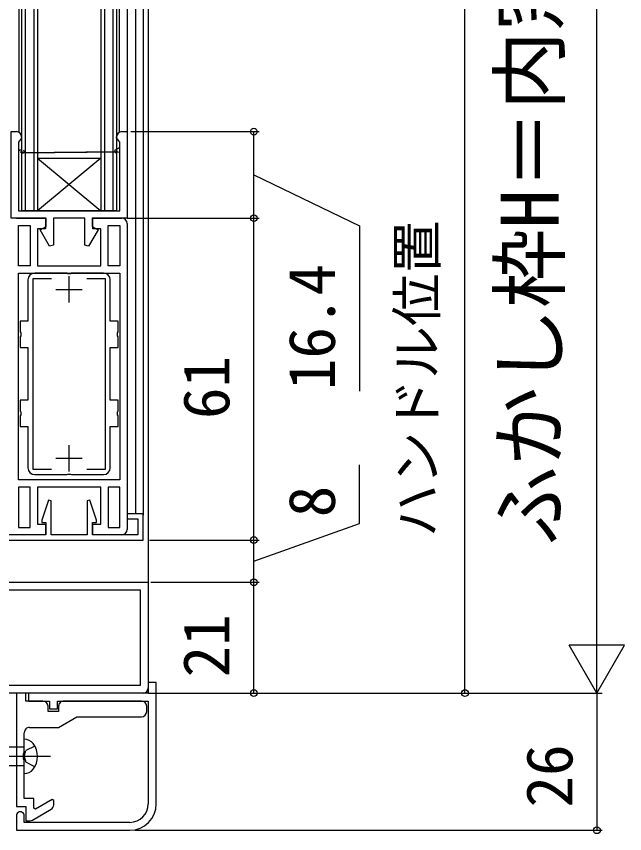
# Model space of a CAD drawing. Units: millimetres, scale not verified. Extents: x -525 to 525, y -782 to 777.
# Drawn here: x -296 to -180.7, y -559.8 to -404.9 of the extents above; entities that cross this region are included whole.
import ezdxf
from ezdxf.enums import TextEntityAlignment as Align

# ---------------------------------------------------------------- set-up
doc = ezdxf.new("R2010")
doc.units = ezdxf.units.MM
doc.header["$LTSCALE"] = 4
for name, color, linetype in [('0-2_YKK_11', 7, 'Continuous'), ('0-3_YKK_12', 2, 'Continuous'), ('0-4_YKK_13', 4, 'Continuous'), ('0-6_YKK_D', 6, 'Continuous')]:
    doc.layers.add(name, color=color, linetype=linetype)
doc.styles.add('ＭＳ ゴシック', font='')
doc.styles.get('ＭＳ ゴシック').set_extended_font_data('MS Gothic')

msp = doc.modelspace()

# ---------------------------------------------------------------- linework, layer by layer
at = {"layer": '0-2_YKK_11'}
for p, q in [((-295.21, -430.52), (-294.871, -430.716)), ((-294.621, -430.283), (-294.621, -430.283)), ((-274.996, -444.12), (-274.996, -502.12)), ((-285.996, -459.12), (-285.996, -454.12)), ((-288.496, -456.62), (-283.496, -456.62)), ((-285.996, -491.12), (-285.996, -486.12)), ((-288.496, -488.62), (-283.496, -488.62)), ((-271.996, -533.12), (-319.996, -533.12)), ((-272.296, -534.62), (-286.996, -534.62)), ((-271.296, -536.62), (-271.296, -535.62)), ((-292.964, -557.186), (-289.421, -555.141))]:
    msp.add_line(p, q, dxfattribs=at)
for points in [[(-275.996, -426.72), (-274.996, -426.72), (-274.996, -443.12), (-281.646, -443.12), (-281.646, -444.673), (-280.525, -445.32), (-282.305, -448.403), (-283.046, -448.204), (-283.046, -443.12), (-288.946, -443.12), (-288.946, -448.204), (-289.687, -448.403), (-291.467, -445.32), (-290.346, -444.673), (-290.346, -443.12), (-296.996, -443.12), (-296.996, -426.72), (-295.996, -426.72)], [(-295.596, -441.72), (-276.396, -441.72), (-276.396, -430.52), (-276.396, -429.72), (-276.396, -428.695), (-276.771, -428.211), (-276.996, -427.92), (-276.996, -427.72)], [(-294.996, -427.72), (-294.996, -427.92), (-295.221, -428.211), (-295.596, -428.695), (-295.596, -429.72), (-295.596, -430.52), (-295.596, -441.72)], [(-294.871, -430.716), (-295.21, -430.52), (-295.21, -430.52)], [(-276.782, -430.52), (-294.871, -430.716), (-276.396, -430.52)], [(-276.396, -429.72), (-277.371, -430.283), (-277.121, -430.716), (-276.782, -430.52), (-276.782, -430.52)], [(-295.996, -443.12), (-290.496, -443.12), (-290.496, -445.12), (-291.996, -445.12), (-291.996, -452.12), (-279.996, -452.12), (-279.996, -445.12), (-281.496, -445.12), (-281.496, -443.12), (-275.996, -443.12)], [(-279.496, -453.52), (-285.538, -453.52), (-285.721, -453.64), (-286.271, -453.64), (-286.454, -453.52), (-292.496, -453.52)], [(-293.796, -454.82), (-293.796, -462.62), (-295.296, -462.62), (-295.296, -464.662), (-295.176, -464.845), (-295.176, -465.395), (-295.296, -465.579), (-295.296, -467.62), (-293.796, -467.62), (-293.796, -477.62), (-295.296, -477.62), (-295.296, -479.662), (-295.176, -479.845), (-295.176, -480.395), (-295.296, -480.579), (-295.296, -482.62), (-293.796, -482.62), (-293.796, -490.42)], [(-289.332, -490.72), (-292.796, -490.72), (-292.796, -454.52), (-289.332, -454.52)], [(-282.66, -454.52), (-279.196, -454.52), (-279.196, -490.72), (-282.66, -490.72)], [(-278.196, -477.62), (-278.196, -467.62), (-276.696, -467.62), (-276.696, -465.579), (-276.816, -465.395), (-276.816, -464.845), (-276.696, -464.662), (-276.696, -462.62), (-278.196, -462.62), (-278.196, -454.82)], [(-278.196, -490.42), (-278.196, -482.62), (-276.696, -482.62), (-276.696, -480.579), (-276.816, -480.395), (-276.816, -479.845), (-276.696, -479.662), (-276.696, -477.62), (-278.196, -477.62)], [(-292.496, -491.72), (-286.454, -491.72), (-286.271, -491.6), (-285.721, -491.6), (-285.538, -491.72), (-279.496, -491.72)], [(-275.996, -503.12), (-281.496, -503.12), (-281.496, -501.12), (-279.996, -501.12), (-279.996, -494.12), (-291.996, -494.12), (-291.996, -501.12), (-290.496, -501.12), (-290.496, -503.12), (-295.996, -503.12)], [(-299.996, -504.12), (-271.996, -504.12), (-271.996, -499.12), (-274.996, -499.12), (-274.996, -500.12), (-272.996, -500.12), (-272.996, -503.12), (-281.596, -503.12), (-281.596, -500.82), (-280.796, -500.82), (-280.796, -500.32), (-282.096, -496.582), (-282.596, -496.667), (-282.596, -503.12), (-289.396, -503.12), (-289.396, -496.667), (-289.896, -496.582), (-291.196, -500.32), (-291.196, -500.82), (-290.396, -500.82), (-290.396, -503.12), (-298.996, -503.12)], [(-320.996, -532.12), (-320.996, -512.12), (-319.496, -512.12), (-319.496, -514.12), (-316.596, -514.12), (-316.596, -518.42), (-315.396, -518.42), (-314.696, -519.12), (-314.696, -519.92), (-316.596, -519.92), (-316.596, -525.12), (-303.596, -525.12), (-303.596, -519.92), (-305.496, -519.92), (-305.496, -519.12), (-304.796, -518.42), (-303.596, -518.42), (-303.596, -512.12), (-270.996, -512.12), (-270.996, -532.12)], [(-319.496, -531.62), (-272.496, -531.62), (-272.496, -513.62), (-302.096, -513.62), (-302.096, -518.42), (-302.096, -524.62)], [(-269.496, -554.12), (-269.496, -531.12), (-270.996, -531.12), (-270.996, -533.12), (-293.696, -533.12), (-293.696, -534.62), (-289.696, -534.62), (-289.696, -536.12), (-288.196, -536.12), (-288.196, -534.62), (-270.996, -534.62), (-270.996, -554.12)], [(-295.996, -533.12), (-295.996, -554.62), (-294.196, -554.62), (-294.196, -557.32), (-293.464, -557.32)], [(-290.996, -534.62), (-294.196, -534.62), (-294.196, -533.12), (-295.996, -533.12)], [(-287.996, -535.62), (-287.996, -536.62), (-289.996, -536.62), (-289.996, -535.62)], [(-293.496, -539.62), (-287.996, -539.62), (-284.532, -537.62), (-272.296, -537.62)], [(-288.921, -554.275), (-288.921, -553.467), (-289.221, -553.294), (-292.396, -555.126), (-292.696, -554.953), (-292.696, -553.12), (-294.496, -553.12), (-294.496, -545.791), (-294.639, -545.6), (-294.639, -544.641), (-294.496, -544.45), (-294.496, -540.62)], [(-295.996, -556.37), (-295.996, -559.12), (-274.496, -559.12)], [(-274.496, -557.62), (-294.496, -557.62), (-294.496, -556.37)]]:
    msp.add_lwpolyline(points, dxfattribs=at)
for points in [[(-293.396, -444.52), (-293.396, -452.12), (-295.596, -452.12), (-295.596, -444.52)], [(-276.396, -444.52), (-276.396, -452.12), (-278.596, -452.12), (-278.596, -444.52)], [(-276.396, -453.52), (-276.396, -492.72), (-295.596, -492.72), (-295.596, -453.52)], [(-293.396, -501.72), (-293.396, -494.12), (-295.596, -494.12), (-295.596, -501.72)], [(-276.396, -501.72), (-276.396, -494.12), (-278.596, -494.12), (-278.596, -501.72)]]:
    msp.add_lwpolyline(points, close=True, dxfattribs=at)
for centre, radius, start, end in [((-295.996, -427.72), 1, 0.00001, 89.99999), ((-275.996, -427.72), 1, 90.00001, 179.99999), ((-295.234, -430.618), 0.376, 344.87674, 164.87676), ((-294.746, -430.5), 0.25, 240.00006, 60.00008), ((-275.996, -444.12), 1, 0.00001, 89.99999), ((-292.496, -454.82), 1.3, 90.00001, 179.99999), ((-279.496, -454.82), 1.3, 0.00001, 89.99999), ((-292.496, -490.42), 1.3, 180.00001, 269.99999), ((-279.496, -490.42), 1.3, 270.00001, 359.99999), ((-275.996, -502.12), 1, 270.00001, 359.99999), ((-271.996, -532.12), 1, 270.00001, 359.99999), ((-290.996, -535.62), 1, 359.99998, 89.99996), ((-286.996, -535.62), 1, 89.99998, 180.00002), ((-272.296, -535.62), 1, 359.99998, 89.99996), ((-272.296, -536.62), 1, 270.00004, 0.00002), ((-293.496, -540.62), 1, 90.00001, 180.00005), ((-289.921, -554.275), 1, 300, 0.00003), ((-274.496, -554.12), 3.5, 270.00007, 0.00005), ((-274.496, -554.12), 5, 270.00002, 0), ((-295.246, -556.37), 0.75, 359.99999, 180.00001), ((-293.464, -556.32), 1, 269.99993, 299.99994)]:
    msp.add_arc(centre, radius, start, end, dxfattribs=at)
at = {"layer": '0-3_YKK_12'}
for p, q in [((-295.496, -394.714), (-295.496, -426.854)), ((-294.996, -394.714), (-294.996, -441.72)), ((-294.296, -394.714), (-294.296, -441.72)), ((-292.696, -394.714), (-292.696, -441.72)), ((-291.996, -394.714), (-291.996, -441.72)), ((-279.996, -394.714), (-279.996, -441.72)), ((-279.296, -394.714), (-279.296, -441.72)), ((-277.696, -394.714), (-277.696, -441.72)), ((-276.996, -394.714), (-276.996, -441.72)), ((-276.496, -394.714), (-276.496, -426.854)), ((-274.996, -394.714), (-274.996, -427.02)), ((-273.396, -394.714), (-273.396, -499.12)), ((-271.996, -394.714), (-271.996, -499.42)), ((-270.996, -394.714), (-270.996, -512.62)), ((-291.996, -431.72), (-279.996, -441.72)), ((-276.996, -441.72), (-294.996, -441.72))]:
    msp.add_line(p, q, dxfattribs=at)
msp.add_lwpolyline([(-291.996, -431.72), (-279.996, -431.72), (-291.996, -441.72)], dxfattribs=at)
at = {"layer": '0-4_YKK_13'}
for p, q in [((-294.496, -548.37), (-294.496, -541.87)), ((-294.496, -543.37), (-315.271, -543.37)), ((-292.504, -543.17), (-294.224, -544.028)), ((-289.496, -545.12), (-324.496, -545.12)), ((-294.496, -545.12), (-294.224, -544.028)), ((-294.496, -545.12), (-294.224, -546.213)), ((-292.504, -547.07), (-294.224, -546.213)), ((-315.271, -546.87), (-294.496, -546.87))]:
    msp.add_line(p, q, dxfattribs=at)
for centre, radius, start, end in [((-294.484, -543.97), 2.1, 37.24917, 90.33888), ((-295.996, -545.12), 4, 322.75083, 37.24917), ((-294.484, -546.27), 2.1, 269.66112, 322.75083)]:
    msp.add_arc(centre, radius, start, end, dxfattribs=at)
at = {"layer": '0-6_YKK_D'}
for p, q in [((-185.996, -522.62), (-185.996, -263.62)), ((-210.996, -533.12), (-210.996, -393.12)), ((-274.296, -426.72), (-249.996, -426.72)), ((-250.996, -443.12), (-250.996, -426.72)), ((-274.996, -443.12), (-249.996, -443.12)), ((-274.996, -443.12), (-249.996, -443.12)), ((-250.996, -504.12), (-250.996, -443.12)), ((-270.796, -504.12), (-249.996, -504.12)), ((-270.796, -504.12), (-249.996, -504.12)), ((-250.996, -512.12), (-250.996, -504.12)), ((-270.496, -512.12), (-249.996, -512.12)), ((-270.496, -512.12), (-249.996, -512.12)), ((-250.996, -533.12), (-250.996, -512.12)), ((-185.996, -533.12), (-185.996, -514.934)), ((-185.996, -533.12), (-191.246, -524.027)), ((-180.746, -524.027), (-191.246, -524.027)), ((-185.996, -533.12), (-180.746, -524.027)), ((-270.996, -533.12), (-209.996, -533.12)), ((-270.496, -533.12), (-249.996, -533.12)), ((-269.996, -533.12), (-184.996, -533.12)), ((-269.496, -533.12), (-184.996, -533.12)), ((-185.996, -533.12), (-185.996, -559.12)), ((-273.496, -559.12), (-184.996, -559.12))]:
    msp.add_line(p, q, dxfattribs=at)
for points in [[(-250.996, -434.92), (-230.996, -444.539), (-230.996, -475.879)], [(-250.996, -508.12), (-230.996, -500.983), (-230.996, -489.892)]]:
    msp.add_lwpolyline(points, dxfattribs=at)
for centre in [(-250.996, -426.72), (-250.996, -443.12), (-250.996, -443.12), (-250.996, -504.12), (-250.996, -504.12), (-250.996, -512.12), (-250.996, -512.12), (-250.996, -533.12), (-210.996, -533.12), (-185.996, -559.12)]:
    msp.add_circle(centre, 0.637, dxfattribs=at)

# ---------------------------------------------------------------- texts
at = {"layer": '0-6_YKK_D', "style": 'ＭＳ ゴシック'}
for s, height, p in [('ふかし枠H＝内窓H＝KH', 11, (-189.956, -505.152)), ('ハンドル位置', 7.331, (-214.246, -503.575)), ('16.4', 8.798, (-232.996, -475.72)), ('61', 8.798, (-252.996, -481.189)), ('8', 8.798, (-232.996, -499.801)), ('21', 8.798, (-252.996, -530.154)), ('26', 8.798, (-187.996, -554.814))]:
    msp.add_text(s, height=height, rotation=90, dxfattribs=at).set_placement(p, align=Align.BOTTOM_LEFT)

doc.saveas('drawing.dxf')
